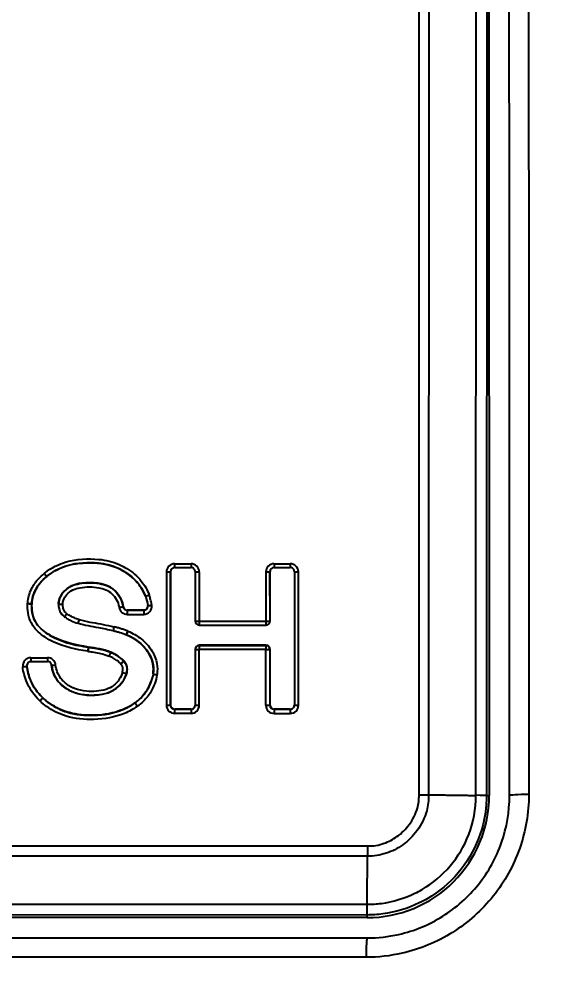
# Model space of a CAD drawing. Extents: x -2137 to 3740, y 68 to 2359.
# Drawn here: x 1380.6 to 1395.48, y 705.69 to 732.77 of the extents above; entities that cross this region are included whole.
import ezdxf

# ---------------------------------------------------------------- set-up
doc = ezdxf.new("R2010")
doc.units = 0
doc.header["$LTSCALE"] = 20
doc.header["$MEASUREMENT"] = 0
doc.layers.get('0').update_dxf_attribs({"linetype": 'CONTINUOUS'})
doc.layers.get('DEFPOINTS').update_dxf_attribs({"linetype": 'CONTINUOUS'})
doc.layers.add('1', color=7, linetype='CONTINUOUS')
doc.dimstyles.get("Standard").update_dxf_attribs({"dimtxt": 2.7, "dimasz": 2.5, "dimexe": 1.5, "dimexo": 1.5, "dimgap": 1.5, "dimtad": 1, "dimdec": 0, "dimlfac": 10, "dimzin": 0, "dimdsep": 46, "dimtxsty": 'Standard', "dimcen": 0, "dimclrt": 2, "dimadec": 0, "dimazin": 0, "dimtfac": 1, "dimtdec": 0, "dimtmove": 0, "dimatfit": 3, "dimfxl": 0, "dimtolj": 1, "dimtzin": 0, "dimarcsym": 0})

# ---------------------------------------------------------------- blocks, each defined once
blk = doc.blocks.new('*D30')
at = {"color": 3, "lineweight": -2}
for p, q in [((1407.22, 804.156), (1075.882, 804.156)), ((1081.882, 780.156), (1081.882, 581.518)), ((1081.882, 318.903), (1081.882, 533.518)), ((1303.378, 294.903), (1075.882, 294.903))]:
    blk.add_line(p, q, dxfattribs=at)
at = {"color": 3}
for points in [[(1077.882, 780.156), (1085.882, 780.156), (1081.882, 804.156)], [(1077.882, 318.903), (1085.882, 318.903), (1081.882, 294.903)]]:
    blk.add_solid(points, dxfattribs=at)
at = {"layer": 'DEFPOINTS', "color": 0}
for p in [(1409.02, 804.156), (1081.882, 294.903), (1305.178, 294.903)]:
    blk.add_point(p, dxfattribs=at)
at = {"color": 2, "insert": (1081.882, 557.518), "char_height": 24, "attachment_point": 5}
blk.add_mtext('\\A1;510', dxfattribs=at)

msp = doc.modelspace()

# ---------------------------------------------------------------- linework, layer by layer
at = {"layer": '1', "color": 7, "linetype": 'Continuous'}
for p, q in [((1391.771, 711.106), (1391.778, 742.47)), ((1392.046, 742.46), (1392.039, 711.11)), ((1393.362, 711.09), (1393.369, 742.441)), ((1393.664, 742.437), (1393.657, 711.086)), ((1393.723, 742.437), (1393.73, 711.086)), ((1384.941, 717.563), (1385.4, 717.563)), ((1387.718, 717.563), (1388.171, 717.563)), ((1384.714, 717.336), (1384.715, 713.61)), ((1384.829, 717.342), (1384.828, 717.339)), ((1384.828, 717.339), (1384.829, 713.613)), ((1384.83, 713.616), (1384.829, 717.342)), ((1384.835, 717.378), (1384.834, 717.375)), ((1384.943, 717.456), (1385.402, 717.456)), ((1385.516, 717.342), (1385.516, 715.965)), ((1385.627, 717.336), (1385.628, 715.959)), ((1387.491, 717.336), (1387.491, 715.959)), ((1387.606, 717.342), (1387.605, 717.339)), ((1387.605, 717.339), (1387.606, 715.962)), ((1387.607, 715.965), (1387.606, 717.342)), ((1387.612, 717.378), (1387.611, 717.375)), ((1387.72, 717.456), (1388.173, 717.456)), ((1388.287, 717.342), (1388.288, 713.616)), ((1388.399, 713.61), (1388.398, 717.336)), ((1380.949, 716.45), (1380.95, 716.453)), ((1380.95, 716.449), (1380.949, 716.446)), ((1380.993, 716.687), (1380.992, 716.683)), ((1383.504, 716.363), (1383.505, 716.366)), ((1383.618, 716.268), (1383.617, 716.265)), ((1383.617, 716.265), (1384.079, 716.265)), ((1384.08, 716.268), (1383.618, 716.268)), ((1384.079, 716.265), (1384.08, 716.268)), ((1384.187, 716.343), (1384.188, 716.346)), ((1383.616, 716.148), (1384.078, 716.148)), ((1385.628, 715.959), (1387.491, 715.959)), ((1387.606, 715.962), (1387.607, 715.965)), ((1385.63, 715.851), (1387.493, 715.851)), ((1382.529, 715.232), (1382.53, 715.235)), ((1382.533, 715.235), (1382.532, 715.232)), ((1383.159, 715.088), (1383.16, 715.091)), ((1383.163, 715.09), (1383.162, 715.087)), ((1385.516, 715.171), (1385.516, 713.616)), ((1387.491, 715.165), (1385.628, 715.165)), ((1385.628, 713.61), (1385.628, 715.165)), ((1385.63, 715.285), (1385.629, 715.282)), ((1385.629, 715.282), (1387.492, 715.282)), ((1387.493, 715.285), (1385.63, 715.285)), ((1387.492, 713.61), (1387.491, 715.165)), ((1387.492, 715.282), (1387.493, 715.285)), ((1387.607, 715.171), (1387.606, 715.168)), ((1387.606, 715.168), (1387.606, 713.613)), ((1387.607, 713.616), (1387.607, 715.171)), ((1380.923, 714.937), (1381.391, 714.937)), ((1380.925, 714.829), (1381.393, 714.829)), ((1383.522, 714.844), (1383.523, 714.847)), ((1383.524, 714.846), (1383.523, 714.843)), ((1380.812, 714.703), (1380.811, 714.7)), ((1380.817, 714.751), (1380.816, 714.748)), ((1383.594, 714.499), (1383.595, 714.502)), ((1383.595, 714.501), (1383.594, 714.498)), ((1384.291, 714.292), (1384.292, 714.296)), ((1381.257, 713.816), (1381.258, 713.819)), ((1381.259, 713.818), (1381.258, 713.815)), ((1383.833, 713.676), (1383.834, 713.679)), ((1383.836, 713.681), (1383.835, 713.678)), ((1384.829, 713.613), (1384.83, 713.616)), ((1384.944, 713.502), (1384.943, 713.499)), ((1384.943, 713.499), (1385.402, 713.499)), ((1385.403, 713.502), (1384.944, 713.502)), ((1385.402, 713.499), (1385.403, 713.502)), ((1385.51, 713.577), (1385.511, 713.58)), ((1387.606, 713.613), (1387.607, 713.616)), ((1387.721, 713.502), (1387.72, 713.499)), ((1387.72, 713.499), (1388.173, 713.499)), ((1388.174, 713.502), (1387.721, 713.502)), ((1388.173, 713.499), (1388.174, 713.502)), ((1388.281, 713.577), (1388.282, 713.58)), ((1385.401, 713.383), (1384.942, 713.383)), ((1387.719, 713.383), (1388.172, 713.383)), ((1393.657, 711.086), (1393.73, 711.086)), ((1368.051, 709.682), (1390.329, 709.679)), ((1390.329, 709.395), (1368.057, 709.398)), ((1368.05, 708.053), (1390.322, 708.049)), ((1390.321, 707.75), (1368.049, 707.754)), ((1390.321, 707.676), (1368.049, 707.676)), ((1390.321, 707.676), (1390.321, 707.75))]:
    msp.add_line(p, q, dxfattribs=at)
msp.add_arc((1390.321, 711.085), 3.409, 270, 0.0131, dxfattribs=at)
for centre, major_axis, ratio, start_param, end_param in [((1384.941, 717.336), (-0.216, 0.072), 0.999619, 5.034181, 6.604978), ((1384.942, 717.566), (0, -0.114), 0.008727, 4.738569, 6.052596), ((1385.401, 717.566), (0, -0.114), 0.008727, 4.738569, 6.052378), ((1385.4, 717.336), (0.216, -0.072), 0.999619, 0.321792, 1.892589), ((1387.718, 717.336), (-0.216, 0.072), 0.999619, 5.034181, 6.604978), ((1387.719, 717.566), (0, -0.114), 0.008727, 4.738569, 6.052596), ((1388.171, 717.336), (-0.216, 0.072), 0.999619, 3.463385, 5.034181), ((1388.172, 717.566), (0, -0.114), 0.008727, 4.738569, 6.052378), ((1381.299, 717.296), (0.0735, -0.0867), 0.023586, 4.726712, 6.110788), ((1381.299, 717.296), (0.0706, -0.089), 0.023109, 4.72747, 6.233708), ((1384.715, 717.339), (0.114, 0), 0.026176, 4.703659, 6.274456), ((1384.942, 717.339), (0.108, -0.036), 0.999619, 3.141567, 3.463385), ((1384.943, 717.342), (0.108, -0.036), 0.999619, 1.892589, 3.463385), ((1385.402, 717.342), (0.108, -0.036), 0.999619, 0.321792, 1.892589), ((1385.628, 717.339), (-0.114, 0), 0.026176, 0.132526, 1.562067), ((1387.492, 717.339), (0.114, 0), 0.026176, 4.703659, 6.274456), ((1387.719, 717.339), (0.108, -0.036), 0.999619, 3.141567, 3.463385), ((1387.72, 717.342), (0.108, -0.036), 0.999619, 1.892589, 3.463385), ((1388.173, 717.342), (0.108, -0.036), 0.999619, 0.321792, 1.892589), ((1388.399, 717.339), (-0.114, 0), 0.026176, 0.132526, 1.562067), ((1381.3, 717.299), (0.108, -0.036), 0.999619, 5.705121, 5.73757), ((1384.23, 716.697), (-0.107, -0.038), 0.021737, 6.266186, 7.836982), ((1384.23, 716.697), (-0.107, -0.039), 0.021598, 6.266009, 7.836806), ((1380.836, 716.453), (0.113, -0.007), 0.026664, 4.705291, 6.276087), ((1380.836, 716.453), (0.114, -0.003), 0.02642, 4.704429, 6.275226), ((1380.836, 716.453), (-0.108, 0.036), 0.999619, 3.401676, 3.434115), ((1380.837, 716.456), (0.108, -0.036), 0.999619, 0.260084, 0.292522), ((1381.812, 716.432), (-0.114, 0.003), 0.0264, 6.275161, 7.845957), ((1381.813, 716.438), (-0.114, 0), 0.026203, 0.050078, 1.562148), ((1381.586, 716.441), (0.108, -0.036), 0.999619, 0.294987, 0.318698), ((1381.584, 716.436), (-0.216, 0.072), 0.999619, 3.43658, 3.460291), ((1384.231, 716.7), (0.108, -0.036), 0.999619, 3.805155, 3.813293), ((1381.927, 716.172), (-0.0649, -0.0933), 0.007803, 6.282909, 7.827512), ((1381.929, 716.171), (-0.0658, -0.0927), 0.008045, 0.000055, 1.544399), ((1381.796, 715.983), (0.216, -0.072), 0.999619, 1.274939, 1.284104), ((1383.392, 716.346), (0.112, 0.016), 0.02468, 4.700046, 6.270842), ((1383.616, 716.376), (-0.216, 0.072), 0.999619, 0.463617, 1.892589), ((1383.617, 716.379), (0.108, -0.036), 0.999619, 3.60521, 5.034181), ((1383.618, 716.382), (0.108, -0.036), 0.999619, 3.60521, 5.034181), ((1383.617, 716.151), (0, 0.114), 0.008727, 0.02618, 1.596976), ((1384.078, 716.376), (-0.216, 0.072), 0.999619, 1.892589, 3.59878), ((1384.079, 716.151), (0, 0.114), 0.008727, 0.02618, 1.596976), ((1384.079, 716.379), (0.108, -0.036), 0.999619, 5.034181, 6.283166), ((1384.08, 716.382), (0.108, -0.036), 0.999619, 5.034181, 6.740372), ((1384.304, 716.409), (-0.113, -0.015), 0.024758, 0.154021, 1.558612), ((1381.798, 715.989), (0.108, -0.036), 0.999619, 1.274939, 1.284104), ((1382.271, 716.007), (-0.032, -0.109), 0.000969, 4.739968, 6.303166), ((1382.208, 715.792), (0.108, -0.036), 0.999619, 1.588048, 1.605912), ((1382.275, 716.006), (-0.034, -0.108), 0.000476, 4.739981, 6.28095), ((1382.206, 715.786), (-0.216, 0.072), 0.999619, 4.72964, 4.747505), ((1385.63, 715.965), (0.108, -0.036), 0.999619, 3.463385, 5.034181), ((1385.629, 715.962), (-0.114, 0), 0.026176, 0.135901, 1.562067), ((1385.629, 715.962), (0, -0.114), 0.008727, 4.738569, 6.052116), ((1387.492, 715.962), (0.114, 0), 0.026176, 4.703659, 6.274456), ((1387.492, 715.962), (0, -0.114), 0.008727, 4.738569, 6.052378), ((1387.493, 715.965), (0.108, -0.036), 0.999619, 5.034181, 6.604978), ((1387.492, 715.962), (-0.108, 0.036), 0.999619, 3.141567, 3.463385), ((1383.248, 715.803), (-0.026, -0.111), 0.002571, 4.739865, 6.310661), ((1383.635, 715.683), (0.042, 0.106), 0.001487, 3.139475, 4.684833), ((1383.638, 715.681), (0.043, 0.105), 0.001915, 3.27151, 4.68486), ((1383.55, 715.468), (-0.216, 0.072), 0.999619, 4.642915, 4.65847), ((1383.552, 715.474), (0.108, -0.036), 0.999619, 1.501323, 1.516877), ((1382.51, 715.12), (0.019, 0.112), 0.004291, 0.02726, 1.598057), ((1382.547, 715.341), (-0.216, 0.072), 0.999619, 1.726945, 1.752579), ((1382.516, 715.119), (-0.016, -0.113), 0.004988, 3.168734, 4.73953), ((1382.548, 715.344), (0.108, -0.036), 0.999619, 4.868537, 4.894172), ((1382.549, 715.347), (0.108, -0.036), 0.999619, 4.868537, 4.894172), ((1383.117, 714.983), (-0.042, -0.106), 0.001615, 1.543248, 3.114044), ((1383.117, 714.983), (-0.045, -0.104), 0.002456, 1.54331, 3.114106), ((1383.117, 714.983), (-0.108, 0.036), 0.999619, 4.62326, 4.653827), ((1383.118, 714.986), (0.108, -0.036), 0.999619, 1.481667, 1.512234), ((1385.63, 715.171), (0.108, -0.036), 0.999619, 1.892589, 3.463385), ((1385.629, 715.168), (0.114, 0), 0.026176, 3.274119, 4.703659), ((1385.629, 715.168), (-0.108, 0.036), 0.999619, 5.034181, 6.283156), ((1385.629, 715.168), (0, -0.114), 0.008727, 3.167773, 4.738569), ((1387.492, 715.168), (0, -0.114), 0.008727, 3.167773, 4.738569), ((1387.492, 715.168), (-0.114, 0), 0.026176, 1.562067, 3.132863), ((1387.492, 715.168), (-0.108, 0.036), 0.999619, 3.463385, 5.034181), ((1387.493, 715.171), (0.108, -0.036), 0.999619, 0.321792, 1.892589), ((1380.923, 714.71), (0.216, -0.072), 0.999619, 1.892589, 3.57011), ((1380.925, 714.716), (0.108, -0.036), 0.999619, 1.892589, 3.57011), ((1380.924, 714.94), (0, 0.114), 0.008727, 1.596976, 2.911004), ((1381.392, 714.94), (0, 0.114), 0.008727, 1.596976, 2.910785), ((1381.391, 714.71), (0.216, -0.072), 0.999619, 0.43762, 1.892589), ((1381.393, 714.716), (0.108, -0.036), 0.999619, 0.43762, 1.892589), ((1383.438, 714.768), (-0.0842, -0.0764), 0.01353, 1.546744, 3.117541), ((1383.438, 714.768), (-0.0853, -0.0751), 0.013893, 1.546953, 3.117749), ((1383.438, 714.768), (-0.108, 0.036), 0.999619, 4.184717, 4.199894), ((1383.439, 714.771), (0.108, -0.036), 0.999619, 1.043125, 1.058301), ((1380.698, 714.688), (-0.113, -0.012), 0.025097, 1.559327, 3.130124), ((1380.924, 714.713), (0.108, -0.036), 0.999619, 3.141586, 3.57011), ((1381.618, 714.739), (0.113, 0.013), 0.024992, 3.252235, 4.700692), ((1383.703, 714.465), (-0.216, 0.072), 0.999619, 0.044782, 0.055828), ((1383.484, 714.528), (-0.11, 0.03), 0.027549, 1.569256, 3.140052), ((1383.485, 714.53), (-0.109, 0.031), 0.027565, 1.569561, 3.140357), ((1383.704, 714.468), (0.108, -0.036), 0.999619, 3.186374, 3.197421), ((1383.705, 714.471), (0.108, -0.036), 0.999619, 3.186374, 3.197421), ((1384.45, 714.462), (0.112, -0.019), 0.027258, 3.137306, 4.708103), ((1384.451, 714.468), (0.113, -0.016), 0.027143, 3.189447, 4.70743), ((1384.227, 714.503), (0.108, -0.036), 0.999619, 0.155914, 0.180631), ((1384.225, 714.497), (0.216, -0.072), 0.999619, 0.155914, 0.180631), ((1381.179, 713.734), (-0.0785, -0.0821), 0.011791, 1.545846, 3.116642), ((1381.179, 713.734), (-0.0794, -0.0813), 0.012059, 1.545974, 3.116771), ((1381.179, 713.734), (-0.108, 0.036), 0.999619, 4.260086, 4.270851), ((1381.18, 713.737), (0.108, -0.036), 0.999619, 1.118494, 1.129258), ((1383.901, 713.585), (-0.108, 0.036), 0.999619, 5.651586, 5.679014), ((1383.901, 713.585), (0.0683, -0.0908), 0.022708, 3.157272, 4.728068), ((1383.902, 713.588), (0.108, -0.036), 0.999619, 2.509993, 2.537421), ((1383.901, 713.585), (0.0658, -0.0927), 0.022269, 3.157889, 4.728685), ((1384.716, 713.613), (-0.114, 0), 0.026176, 1.562067, 3.132863), ((1384.942, 713.61), (0.216, -0.072), 0.999619, 3.463385, 5.034181), ((1384.943, 713.613), (0.108, -0.036), 0.999619, 3.463385, 5.034181), ((1384.944, 713.616), (0.108, -0.036), 0.999619, 3.463385, 5.034181), ((1384.943, 713.386), (0, -0.114), 0.008727, 3.167773, 4.738569), ((1385.401, 713.61), (-0.216, 0.072), 0.999619, 1.892589, 3.463385), ((1385.402, 713.386), (0, -0.114), 0.008727, 3.167773, 4.738569), ((1385.402, 713.613), (0.108, -0.036), 0.999619, 5.034181, 6.283156), ((1385.403, 713.616), (0.108, -0.036), 0.999619, 5.034181, 6.604978), ((1385.629, 713.613), (0.114, 0), 0.026176, 3.270736, 4.703659), ((1387.493, 713.613), (-0.114, 0), 0.026176, 1.562067, 3.132863), ((1387.719, 713.61), (-0.216, 0.072), 0.999619, 0.321792, 1.892589), ((1387.72, 713.613), (0.108, -0.036), 0.999619, 3.463385, 5.034181), ((1387.721, 713.616), (0.108, -0.036), 0.999619, 3.463385, 5.034181), ((1387.72, 713.386), (0, -0.114), 0.008727, 3.167773, 4.738569), ((1388.172, 713.61), (-0.216, 0.072), 0.999619, 1.892589, 3.463385), ((1388.173, 713.386), (0, -0.114), 0.008727, 3.167773, 4.738569), ((1388.173, 713.613), (0.108, -0.036), 0.999619, 5.034181, 6.283156), ((1388.174, 713.616), (0.108, -0.036), 0.999619, 5.034181, 6.604978), ((1388.4, 713.613), (0.114, 0), 0.026176, 3.270736, 4.703659), ((1394.866, 711.086), (-0.568, 0), 0.052411, 4.761896, 6.283185), ((1390.321, 706.54), (0, 0.568), 0.054384, 0, 1.518436)]:
    msp.add_ellipse(centre, major_axis=major_axis, ratio=ratio, start_param=start_param, end_param=end_param, dxfattribs=at)
for points, degree in [([(1394.298, 711.086), (1394.296, 721.537), (1394.293, 731.987), (1394.291, 742.437)], 3), ([(1381.7, 716.438), (1381.696, 716.28), (1381.75, 716.161), (1381.863, 716.082)], 3), ([(1384.124, 716.661), (1384.159, 716.565), (1384.182, 716.477), (1384.193, 716.397)], 3), ([(1383.523, 714.847), (1383.437, 714.942), (1383.316, 715.023), (1383.163, 715.09)], 3), ([(1383.595, 714.502), (1383.633, 714.635), (1383.609, 714.749), (1383.524, 714.846)], 3), ([(1391.771, 711.106), (1391.864, 711.108), (1391.957, 711.109), (1392.039, 711.11)], 3), ([(1392.039, 711.11), (1393.362, 711.09)], 1), ([(1393.657, 711.08), (1393.653, 711.086), (1393.536, 711.092), (1393.362, 711.095)], 3), ([(1390.329, 709.679), (1390.329, 709.58), (1390.328, 709.481), (1390.329, 709.394)], 3), ([(1390.322, 708.049), (1390.329, 709.394)], 1), ([(1390.321, 707.75), (1390.321, 707.754), (1390.322, 707.873), (1390.322, 708.049)], 3), ([(1368.049, 707.108), (1375.465, 707.108), (1382.89, 707.108), (1390.321, 707.108)], 3), ([(1390.29, 706.57), (1382.75, 706.57), (1375.294, 706.57), (1368.001, 706.57)], 3)]:
    msp.add_open_spline(points, degree=degree, dxfattribs=at)
for points, knots in [([(1394.831, 742.467), (1394.831, 742.088), (1394.831, 741.71), (1394.831, 739.819), (1394.832, 738.306), (1394.833, 730.74), (1394.835, 724.688), (1394.837, 716.129), (1394.837, 713.623), (1394.838, 711.116)], [0, 0, 0, 0, 0.036197, 0.036197, 0.180986, 0.180986, 0.760141, 0.760141, 1, 1, 1, 1]), ([(1381.298, 717.293), (1381.306, 717.3), (1381.314, 717.307), (1381.493, 717.452), (1381.7, 717.551), (1382.204, 717.7), (1382.52, 717.715), (1383.018, 717.667), (1383.214, 717.623), (1383.465, 717.508), (1383.537, 717.471), (1383.759, 717.337), (1383.898, 717.217), (1384.102, 716.963), (1384.179, 716.833), (1384.229, 716.694)], [0, 0, 0, 0, 0.008799, 0.008799, 0.202587, 0.202587, 0.472378, 0.472378, 0.644132, 0.644132, 0.714216, 0.714216, 0.871111, 0.871111, 1, 1, 1, 1]), ([(1384.123, 716.659), (1384.078, 716.786), (1384.006, 716.904), (1383.819, 717.139), (1383.69, 717.25), (1383.483, 717.375), (1383.415, 717.41), (1383.179, 717.517), (1382.996, 717.558), (1382.525, 717.604), (1382.223, 717.59), (1381.761, 717.453), (1381.582, 717.369), (1381.417, 717.246), (1381.405, 717.237), (1381.387, 717.222), (1381.38, 717.216), (1381.373, 717.21)], [0, 0, 0, 0, 0.125974, 0.125974, 0.281195, 0.281195, 0.352018, 0.352018, 0.523898, 0.523898, 0.798639, 0.798639, 0.978094, 0.978094, 0.991412, 0.991412, 1, 1, 1, 1]), ([(1381.374, 717.213), (1381.504, 717.323), (1381.668, 717.413), (1382.065, 717.556), (1382.299, 717.589), (1382.875, 717.591), (1383.134, 717.541), (1383.558, 717.348), (1383.727, 717.232), (1383.978, 716.958), (1384.069, 716.814), (1384.124, 716.662)], [0, 0, 0, 0, 0.183436, 0.183436, 0.368183, 0.368183, 0.579095, 0.579095, 0.789627, 0.789627, 1, 1, 1, 1]), ([(1380.835, 716.45), (1380.836, 716.474), (1380.837, 716.497), (1380.854, 716.651), (1380.899, 716.779), (1381.008, 716.984), (1381.067, 717.067), (1381.185, 717.196), (1381.24, 717.247), (1381.298, 717.293)], [0, 0, 0, 0, 0.070268, 0.070268, 0.471004, 0.471004, 0.774876, 0.774876, 1, 1, 1, 1]), ([(1381.37, 717.207), (1381.316, 717.165), (1381.266, 717.118), (1381.159, 717), (1381.105, 716.925), (1381.007, 716.741), (1380.967, 716.627), (1380.951, 716.491), (1380.95, 716.47), (1380.949, 716.45)], [0, 0, 0, 0, 0.229392, 0.229392, 0.535519, 0.535519, 0.932317, 0.932317, 1, 1, 1, 1]), ([(1380.95, 716.453), (1380.954, 716.581), (1380.992, 716.714), (1381.135, 716.982), (1381.237, 717.104), (1381.371, 717.21)], [0, 0, 0, 0, 0.498253, 0.498253, 1, 1, 1, 1]), ([(1381.699, 716.438), (1381.699, 716.489), (1381.709, 716.541), (1381.753, 716.66), (1381.797, 716.724), (1381.905, 716.844), (1381.975, 716.9), (1382.125, 716.972), (1382.204, 716.994), (1382.466, 717.041), (1382.658, 717.041), (1382.917, 716.995), (1382.993, 716.974), (1383.137, 716.911), (1383.207, 716.867), (1383.325, 716.755), (1383.377, 716.689), (1383.462, 716.539), (1383.491, 716.451), (1383.504, 716.363)], [0, 0, 0, 0, 0.063169, 0.063169, 0.156708, 0.156708, 0.263927, 0.263927, 0.362916, 0.362916, 0.593753, 0.593753, 0.688762, 0.688762, 0.788071, 0.788071, 0.889221, 0.889221, 1, 1, 1, 1]), ([(1383.505, 716.366), (1383.482, 716.529), (1383.406, 716.675), (1383.124, 716.957), (1382.888, 717.034), (1382.266, 717.034), (1382.046, 716.971), (1381.769, 716.715), (1381.7, 716.581), (1381.7, 716.441)], [0, 0, 0, 0, 0.224639, 0.224639, 0.493048, 0.493048, 0.746922, 0.746922, 1, 1, 1, 1]), ([(1381.812, 716.435), (1381.812, 716.473), (1381.819, 716.511), (1381.854, 716.604), (1381.89, 716.656), (1381.979, 716.754), (1382.036, 716.801), (1382.164, 716.862), (1382.233, 716.881), (1382.472, 716.924), (1382.65, 716.924), (1382.888, 716.882), (1382.955, 716.863), (1383.079, 716.809), (1383.138, 716.773), (1383.238, 716.677), (1383.283, 716.62), (1383.353, 716.496), (1383.377, 716.427), (1383.389, 716.352), (1383.39, 716.348), (1383.391, 716.344)], [0, 0, 0, 0, 0.054198, 0.054198, 0.142572, 0.142572, 0.245886, 0.245886, 0.346481, 0.346481, 0.595769, 0.595769, 0.693543, 0.693543, 0.789989, 0.789989, 0.891526, 0.891526, 0.993845, 0.993845, 1, 1, 1, 1]), ([(1384.303, 716.406), (1384.301, 716.426), (1384.297, 716.445), (1384.285, 716.509), (1384.274, 716.552), (1384.252, 716.628), (1384.241, 716.661), (1384.229, 716.694)], [0, 0, 0, 0, 0.199257, 0.199257, 0.649632, 0.649632, 1, 1, 1, 1]), ([(1382.51, 715.117), (1382.182, 715.172), (1381.849, 715.238), (1381.398, 715.456), (1381.251, 715.548), (1381.053, 715.733), (1380.987, 715.814), (1380.892, 715.994), (1380.86, 716.094), (1380.832, 716.279), (1380.83, 716.365), (1380.835, 716.45)], [0, 0, 0, 0, 0.42208, 0.42208, 0.636447, 0.636447, 0.764568, 0.764568, 0.892983, 0.892983, 1, 1, 1, 1]), ([(1380.949, 716.446), (1380.944, 716.369), (1380.947, 716.291), (1380.972, 716.126), (1380.999, 716.039), (1381.082, 715.881), (1381.14, 715.81), (1381.321, 715.641), (1381.458, 715.556), (1381.723, 715.428), (1381.85, 715.379), (1382.159, 715.289), (1382.345, 715.263), (1382.529, 715.232)], [0, 0, 0, 0, 0.104593, 0.104593, 0.225966, 0.225966, 0.347163, 0.347163, 0.56303, 0.56303, 0.746505, 0.746505, 1, 1, 1, 1]), ([(1382.53, 715.235), (1382.203, 715.29), (1381.869, 715.356), (1381.425, 715.578), (1381.283, 715.672), (1381.106, 715.853), (1381.055, 715.929), (1380.983, 716.09), (1380.962, 716.178), (1380.947, 716.327), (1380.946, 716.388), (1380.95, 716.449)], [0, 0, 0, 0, 0.453803, 0.453803, 0.678442, 0.678442, 0.798379, 0.798379, 0.917802, 0.917802, 1, 1, 1, 1]), ([(1381.811, 716.429), (1381.811, 716.426), (1381.811, 716.422), (1381.811, 716.376), (1381.816, 716.332), (1381.839, 716.268), (1381.852, 716.244), (1381.882, 716.205), (1381.9, 716.189), (1381.922, 716.173), (1381.924, 716.171), (1381.926, 716.169)], [0, 0, 0, 0, 0.0358, 0.0358, 0.469465, 0.469465, 0.731678, 0.731678, 0.97081, 0.97081, 1, 1, 1, 1]), ([(1382.27, 716.004), (1382.248, 716.011), (1382.226, 716.018), (1382.165, 716.04), (1382.127, 716.055), (1382.054, 716.09), (1382.02, 716.109), (1381.966, 716.142), (1381.947, 716.155), (1381.928, 716.168)], [0, 0, 0, 0, 0.183001, 0.183001, 0.506459, 0.506459, 0.816835, 0.816835, 1, 1, 1, 1]), ([(1381.864, 716.082), (1381.894, 716.061), (1381.924, 716.041), (1381.986, 716.005), (1382.018, 715.988), (1382.112, 715.944), (1382.175, 715.92), (1382.24, 715.901)], [0, 0, 0, 0, 0.25854, 0.25854, 0.517065, 0.517065, 1, 1, 1, 1]), ([(1382.242, 715.901), (1382.335, 715.871), (1382.43, 715.85), (1382.622, 715.817), (1382.718, 715.8), (1382.951, 715.757), (1383.087, 715.727), (1383.223, 715.695)], [0, 0, 0, 0, 0.291599, 0.291599, 0.581897, 0.581897, 1, 1, 1, 1]), ([(1382.274, 716.003), (1382.298, 715.996), (1382.322, 715.989), (1382.444, 715.956), (1382.546, 715.94), (1382.747, 715.904), (1382.848, 715.886), (1383.048, 715.846), (1383.148, 715.824), (1383.247, 715.8)], [0, 0, 0, 0, 0.07495, 0.07495, 0.38345, 0.38345, 0.691832, 0.691832, 1, 1, 1, 1]), ([(1383.223, 715.695), (1383.255, 715.688), (1383.287, 715.68), (1383.35, 715.663), (1383.381, 715.654), (1383.473, 715.625), (1383.534, 715.603), (1383.594, 715.58)], [0, 0, 0, 0, 0.251444, 0.251444, 0.502888, 0.502888, 1, 1, 1, 1]), ([(1383.634, 715.68), (1383.603, 715.692), (1383.572, 715.703), (1383.509, 715.726), (1383.476, 715.737), (1383.411, 715.757), (1383.379, 715.766), (1383.313, 715.784), (1383.28, 715.792), (1383.247, 715.8)], [0, 0, 0, 0, 0.245371, 0.245371, 0.496914, 0.496914, 0.748457, 0.748457, 1, 1, 1, 1]), ([(1383.637, 715.678), (1383.77, 715.623), (1383.898, 715.551), (1384.126, 715.368), (1384.228, 715.256), (1384.374, 715.024), (1384.423, 714.904), (1384.464, 714.677), (1384.464, 714.569), (1384.45, 714.465)], [0, 0, 0, 0, 0.275452, 0.275452, 0.558424, 0.558424, 0.799014, 0.799014, 1, 1, 1, 1]), ([(1384.338, 714.484), (1384.351, 714.576), (1384.351, 714.672), (1384.314, 714.873), (1384.271, 714.979), (1384.14, 715.188), (1384.046, 715.29), (1383.885, 715.42), (1383.825, 715.46), (1383.708, 715.526), (1383.652, 715.553), (1383.595, 715.576)], [0, 0, 0, 0, 0.196967, 0.196967, 0.432785, 0.432785, 0.71931, 0.71931, 0.869689, 0.869689, 1, 1, 1, 1]), ([(1383.596, 715.579), (1383.84, 715.479), (1384.032, 715.33), (1384.318, 714.934), (1384.372, 714.719), (1384.339, 714.487)], [0, 0, 0, 0, 0.500221, 0.500221, 1, 1, 1, 1]), ([(1382.515, 715.116), (1382.556, 715.11), (1382.597, 715.104), (1382.702, 715.088), (1382.765, 715.077), (1382.886, 715.053), (1382.943, 715.039), (1383.038, 715.009), (1383.077, 714.995), (1383.116, 714.98)], [0, 0, 0, 0, 0.201648, 0.201648, 0.514418, 0.514418, 0.799134, 0.799134, 1, 1, 1, 1]), ([(1382.532, 715.232), (1382.574, 715.226), (1382.616, 715.22), (1382.722, 715.203), (1382.787, 715.191), (1382.913, 715.167), (1382.974, 715.152), (1383.076, 715.119), (1383.118, 715.105), (1383.159, 715.088)], [0, 0, 0, 0, 0.196118, 0.196118, 0.501689, 0.501689, 0.79432, 0.79432, 1, 1, 1, 1]), ([(1383.16, 715.091), (1383.109, 715.111), (1383.057, 715.129), (1382.952, 715.16), (1382.898, 715.173), (1382.741, 715.203), (1382.637, 715.22), (1382.533, 715.235)], [0, 0, 0, 0, 0.255157, 0.255157, 0.510366, 0.510366, 1, 1, 1, 1]), ([(1383.162, 715.087), (1383.186, 715.076), (1383.21, 715.065), (1383.279, 715.031), (1383.324, 715.005), (1383.412, 714.946), (1383.454, 714.912), (1383.503, 714.865), (1383.512, 714.854), (1383.522, 714.844)], [0, 0, 0, 0, 0.179166, 0.179166, 0.533163, 0.533163, 0.903591, 0.903591, 1, 1, 1, 1]), ([(1383.437, 714.765), (1383.429, 714.774), (1383.421, 714.782), (1383.379, 714.823), (1383.341, 714.853), (1383.264, 714.905), (1383.223, 714.928), (1383.16, 714.96), (1383.138, 714.97), (1383.116, 714.98)], [0, 0, 0, 0, 0.091542, 0.091542, 0.454008, 0.454008, 0.813971, 0.813971, 1, 1, 1, 1]), ([(1383.523, 714.843), (1383.538, 714.825), (1383.552, 714.807), (1383.583, 714.755), (1383.597, 714.721), (1383.613, 714.643), (1383.613, 714.6), (1383.604, 714.538), (1383.6, 714.519), (1383.594, 714.499)], [0, 0, 0, 0, 0.188487, 0.188487, 0.488748, 0.488748, 0.837491, 0.837491, 1, 1, 1, 1]), ([(1381.178, 713.731), (1381.151, 713.757), (1381.124, 713.784), (1380.98, 713.941), (1380.881, 714.091), (1380.755, 714.39), (1380.713, 714.537), (1380.697, 714.685)], [0, 0, 0, 0, 0.10311, 0.10311, 0.588378, 0.588378, 1, 1, 1, 1]), ([(1380.811, 714.7), (1380.826, 714.563), (1380.865, 714.427), (1380.982, 714.15), (1381.074, 714.011), (1381.207, 713.865), (1381.232, 713.84), (1381.257, 713.816)], [0, 0, 0, 0, 0.411265, 0.411265, 0.896008, 0.896008, 1, 1, 1, 1]), ([(1381.258, 713.819), (1381.108, 713.963), (1380.995, 714.125), (1380.863, 714.437), (1380.826, 714.571), (1380.812, 714.703)], [0, 0, 0, 0, 0.568706, 0.568706, 1, 1, 1, 1]), ([(1383.594, 714.498), (1383.572, 714.419), (1383.537, 714.342), (1383.441, 714.199), (1383.377, 714.133), (1383.234, 714.02), (1383.149, 713.977), (1382.873, 713.889), (1382.667, 713.877), (1382.346, 713.903), (1382.222, 713.929), (1382.067, 713.99), (1382.028, 714.008), (1381.892, 714.081), (1381.8, 714.15), (1381.652, 714.311), (1381.593, 714.407), (1381.53, 714.578), (1381.513, 714.652), (1381.505, 714.726)], [0, 0, 0, 0, 0.088265, 0.088265, 0.184876, 0.184876, 0.284512, 0.284512, 0.500944, 0.500944, 0.634965, 0.634965, 0.681239, 0.681239, 0.802029, 0.802029, 0.919657, 0.919657, 1, 1, 1, 1]), ([(1381.506, 714.729), (1381.534, 714.487), (1381.64, 714.292), (1382.03, 713.975), (1382.29, 713.891), (1382.907, 713.891), (1383.139, 713.951), (1383.449, 714.187), (1383.549, 714.332), (1383.595, 714.501)], [0, 0, 0, 0, 0.22881, 0.22881, 0.488513, 0.488513, 0.743406, 0.743406, 1, 1, 1, 1]), ([(1383.483, 714.525), (1383.465, 714.458), (1383.435, 714.392), (1383.353, 714.269), (1383.297, 714.212), (1383.174, 714.114), (1383.101, 714.078), (1382.851, 713.998), (1382.66, 713.988), (1382.365, 714.012), (1382.252, 714.036), (1382.112, 714.091), (1382.077, 714.107), (1381.956, 714.172), (1381.874, 714.233), (1381.744, 714.374), (1381.694, 714.457), (1381.639, 714.606), (1381.624, 714.671), (1381.617, 714.736)], [0, 0, 0, 0, 0.084526, 0.084526, 0.179198, 0.179198, 0.27494, 0.27494, 0.500765, 0.500765, 0.638322, 0.638322, 0.685042, 0.685042, 0.805852, 0.805852, 0.920315, 0.920315, 1, 1, 1, 1]), ([(1383.484, 714.527), (1383.488, 714.542), (1383.491, 714.557), (1383.498, 714.6), (1383.498, 714.63), (1383.487, 714.682), (1383.478, 714.705), (1383.457, 714.739), (1383.448, 714.753), (1383.437, 714.765)], [0, 0, 0, 0, 0.17854, 0.17854, 0.52374, 0.52374, 0.807541, 0.807541, 1, 1, 1, 1]), ([(1383.835, 713.678), (1383.892, 713.718), (1383.947, 713.763), (1384.067, 713.88), (1384.129, 713.958), (1384.218, 714.113), (1384.253, 714.187), (1384.284, 714.272), (1384.287, 714.282), (1384.291, 714.292)], [0, 0, 0, 0, 0.269412, 0.269412, 0.64907, 0.64907, 0.960299, 0.960299, 1, 1, 1, 1]), ([(1384.339, 714.484), (1384.313, 714.332), (1384.26, 714.187), (1384.097, 713.906), (1383.982, 713.785), (1383.836, 713.681)], [0, 0, 0, 0, 0.501324, 0.501324, 1, 1, 1, 1]), ([(1384.449, 714.459), (1384.448, 714.457), (1384.448, 714.455), (1384.434, 714.374), (1384.413, 714.296), (1384.357, 714.139), (1384.319, 714.059), (1384.221, 713.89), (1384.152, 713.803), (1384.021, 713.675), (1383.962, 713.626), (1383.9, 713.582)], [0, 0, 0, 0, 0.005697, 0.005697, 0.231818, 0.231818, 0.478802, 0.478802, 0.785895, 0.785895, 1, 1, 1, 1]), ([(1383.9, 713.582), (1383.791, 713.5), (1383.669, 713.434), (1383.274, 713.271), (1382.979, 713.22), (1382.428, 713.205), (1382.161, 713.228), (1381.716, 713.366), (1381.527, 713.459), (1381.296, 713.624), (1381.235, 713.675), (1381.178, 713.731)], [0, 0, 0, 0, 0.139713, 0.139713, 0.439893, 0.439893, 0.709019, 0.709019, 0.919213, 0.919213, 1, 1, 1, 1]), ([(1381.258, 713.815), (1381.311, 713.763), (1381.368, 713.716), (1381.585, 713.561), (1381.762, 713.474), (1382.184, 713.343), (1382.438, 713.322), (1382.963, 713.336), (1383.245, 713.384), (1383.618, 713.539), (1383.731, 713.6), (1383.833, 713.676)], [0, 0, 0, 0, 0.079247, 0.079247, 0.288563, 0.288563, 0.559867, 0.559867, 0.862502, 0.862502, 1, 1, 1, 1]), ([(1383.834, 713.679), (1383.675, 713.559), (1383.486, 713.477), (1383.042, 713.346), (1382.774, 713.323), (1382.284, 713.339), (1382.053, 713.375), (1381.663, 713.526), (1381.491, 713.62), (1381.315, 713.766), (1381.286, 713.791), (1381.259, 713.818)], [0, 0, 0, 0, 0.217044, 0.217044, 0.503805, 0.503805, 0.751864, 0.751864, 0.959331, 0.959331, 1, 1, 1, 1]), ([(1394.838, 711.116), (1394.838, 710.608), (1394.751, 710.093), (1394.415, 709.134), (1394.161, 708.676), (1393.527, 707.882), (1393.137, 707.534), (1392.277, 706.995), (1391.794, 706.796), (1391.3, 706.683), (1390.969, 706.608), (1390.629, 706.57), (1390.29, 706.57)], [0, 0, 0, 0, 0.214648, 0.214648, 0.429346, 0.429346, 0.64374, 0.64374, 0.857973, 0.857973, 0.857973, 1, 1, 1, 1]), ([(1390.321, 707.108), (1390.617, 707.108), (1390.915, 707.142), (1391.204, 707.207), (1391.636, 707.306), (1392.058, 707.48), (1392.81, 707.952), (1393.151, 708.256), (1393.706, 708.951), (1393.928, 709.352), (1394.222, 710.191), (1394.298, 710.642), (1394.298, 711.086)], [0, 0, 0, 0, 0.142009, 0.142009, 0.142009, 0.356192, 0.356192, 0.570548, 0.570548, 0.785264, 0.785264, 1, 1, 1, 1]), ([(1393.657, 711.086), (1393.657, 711.052), (1393.656, 711.017), (1393.643, 710.61), (1393.567, 710.234), (1393.299, 709.538), (1393.103, 709.208), (1392.619, 708.64), (1392.325, 708.393), (1391.929, 708.163), (1391.854, 708.123), (1391.459, 707.931), (1391.11, 707.826), (1390.613, 707.76), (1390.467, 707.75), (1390.321, 707.75)], [0, 0, 0, 0, 0.019514, 0.019514, 0.234534, 0.234534, 0.449488, 0.449488, 0.664439, 0.664439, 0.712606, 0.712606, 0.916767, 0.916767, 1, 1, 1, 1]), ([(1390.322, 708.049), (1390.322, 708.049), (1390.322, 708.049), (1390.455, 708.05), (1390.588, 708.058), (1391.043, 708.119), (1391.363, 708.215), (1391.725, 708.391), (1391.793, 708.428), (1392.152, 708.638), (1392.419, 708.862), (1392.858, 709.379), (1393.036, 709.679), (1393.291, 710.342), (1393.361, 710.719), (1393.362, 711.09), (1393.362, 711.09), (1393.362, 711.09)], [0, 0, 0, 0, 0.000014, 0.000014, 0.082961, 0.082961, 0.288461, 0.288461, 0.336589, 0.336589, 0.550528, 0.550528, 0.764996, 0.764996, 0.999986, 0.999986, 1, 1, 1, 1]), ([(1392.039, 711.11), (1392.039, 711.11), (1392.039, 711.11), (1392.043, 710.96), (1392.024, 710.808), (1391.931, 710.466), (1391.838, 710.276), (1391.606, 709.958), (1391.468, 709.821), (1391.174, 709.61), (1391.018, 709.528), (1390.686, 709.419), (1390.506, 709.391), (1390.329, 709.394), (1390.329, 709.394), (1390.329, 709.394)], [0, 0, 0, 0, 0.000025, 0.000025, 0.167149, 0.167149, 0.396853, 0.396853, 0.608844, 0.608844, 0.801718, 0.801718, 0.999975, 0.999975, 1, 1, 1, 1]), ([(1390.329, 709.679), (1390.487, 709.675), (1390.649, 709.7), (1390.924, 709.798), (1391.044, 709.862), (1391.284, 710.032), (1391.401, 710.148), (1391.598, 710.415), (1391.678, 710.573), (1391.757, 710.857), (1391.774, 710.982), (1391.771, 711.106)], [0, 0, 0, 0, 0.212224, 0.212224, 0.390599, 0.390599, 0.605101, 0.605101, 0.83543, 0.83543, 1, 1, 1, 1])]:
    msp.add_open_spline(points, degree=3, knots=knots, dxfattribs=at)

# ---------------------------------------------------------------- dimensions: what is measured, and where the dimension line sits
dim = msp.add_linear_dim(base=(1081.882, 294.903), p1=(1409.02, 804.156), p2=(1305.178, 294.903), angle=90, text='510', dimstyle='Standard', override={"dimscale": 1.2, "dimtxt": 20, "dimasz": 20, "dimexe": 5, "dimgap": 10, "dimtih": 1, "dimtoh": 1, "dimlfac": 1, "dimzin": 12, "dimclrd": 3, "dimclre": 3, "dimazin": 2, "dimarcsym": 1})
dim.commit()
dim.dimension.update_dxf_attribs({"geometry": '*D30', "text_midpoint": (1081.882, 557.518), "dimtype": 160})

doc.saveas('drawing.dxf')
